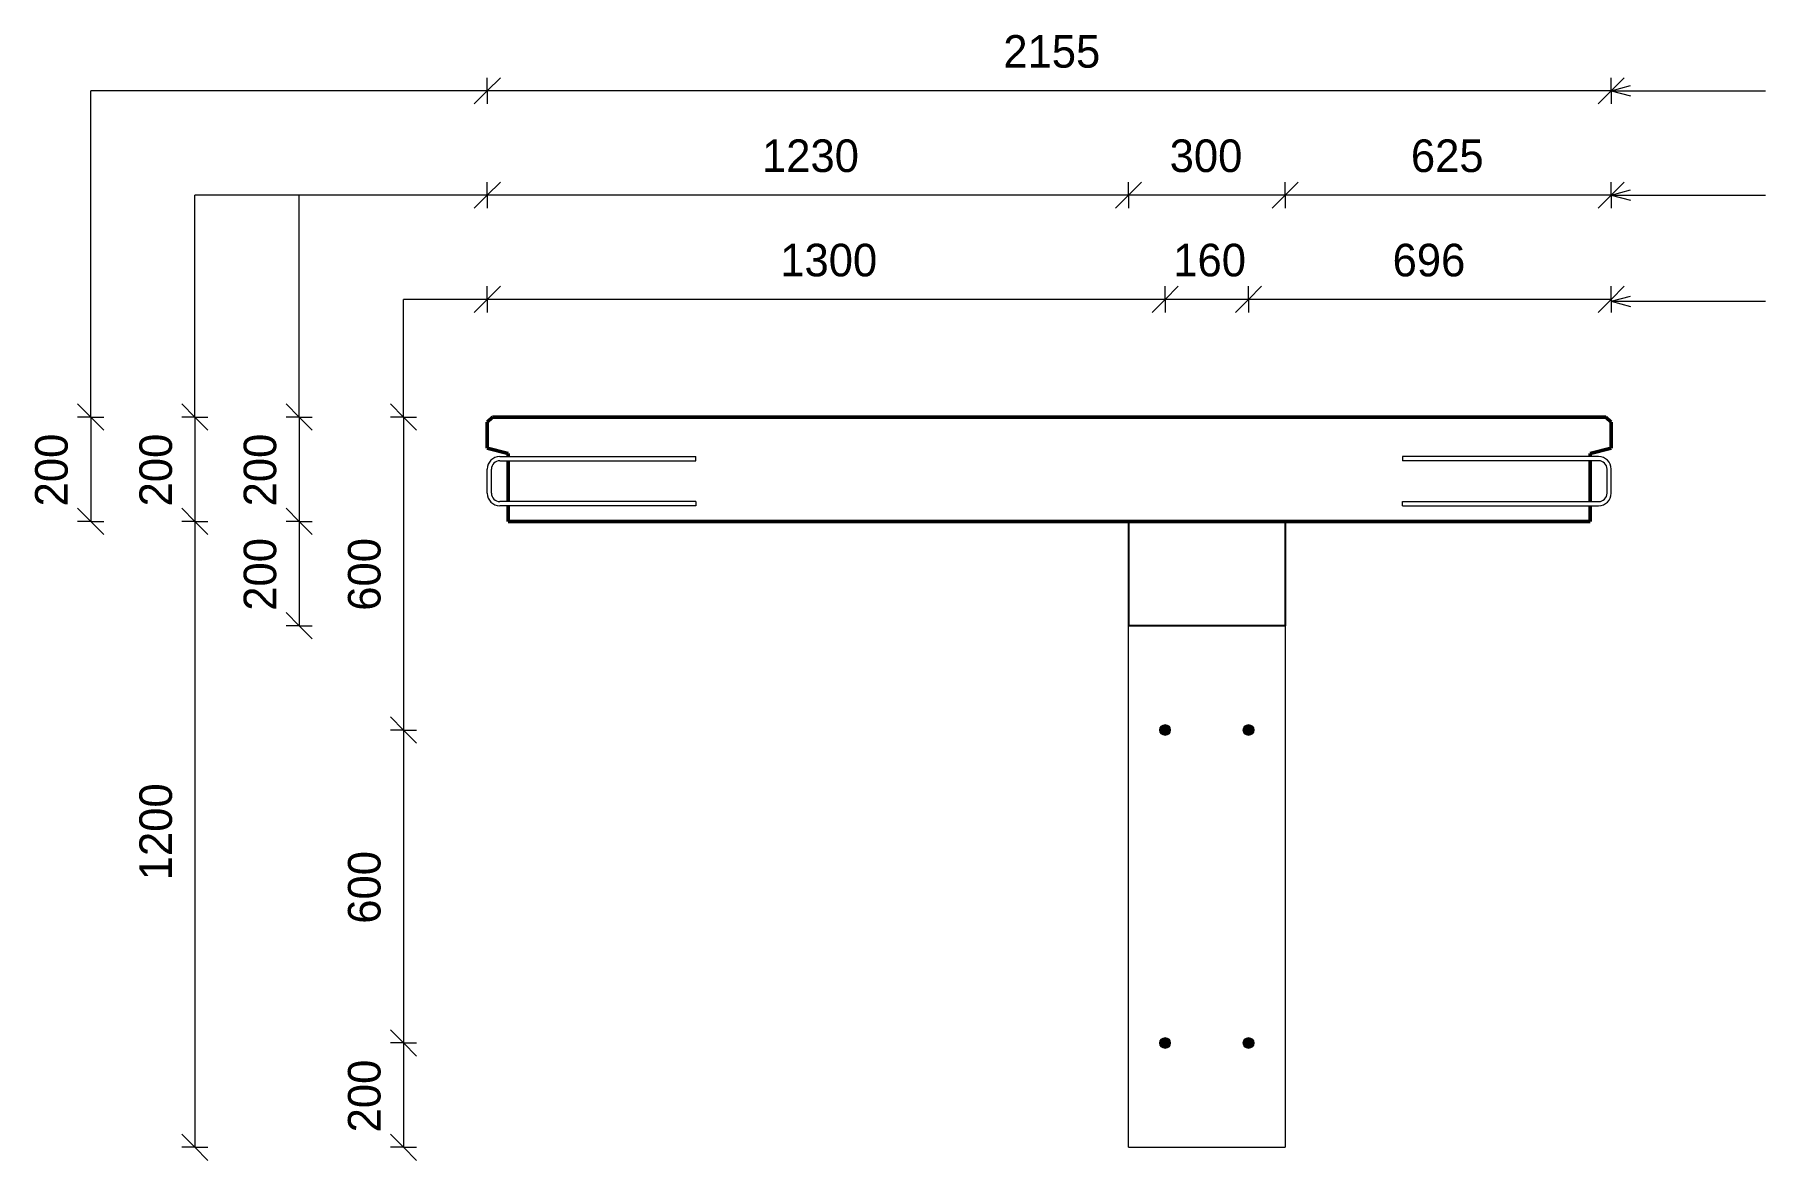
# Model space of a CAD drawing. Header units: millimetres. Extents: x 10540 to 36175, y -3467 to 18539.
# Drawn here: x 20257 to 23576, y 11689 to 13847 of the extents above; entities that cross this region are included whole.
import ezdxf

# ---------------------------------------------------------------- set-up
doc = ezdxf.new("R2010")
doc.units = ezdxf.units.MM
for name, color, linetype, lineweight in [('A-ANNO-DIMS', 211, 'Continuous', 9), ('A-ANNO-DIMS-25', 211, 'Continuous', 9), ('A-DETL-MBND', 5, 'Continuous', 18), ('A-WALL', 113, 'Continuous', 25), ('G-ANNO-TEXT', 231, 'Continuous', 9), ('S-BEAM', 12, 'Continuous', 18), ('S-RBAR', 171, 'Continuous', 18)]:
    doc.layers.add(name, color=color, linetype=linetype, lineweight=lineweight)
doc.styles.add('Nirmala UI Semilight_1', font='NirmalaS.ttf', dxfattribs={"height": 62.5})
doc.dimstyles.new('Arrow_Filled_-_2_5_NI_UI_3', dxfattribs={"dimscale": 304.8, "dimtxt": 65.460247, "dimasz": 0.164042, "dimexe": 0.082021, "dimexo": 0.0625, "dimgap": 0.082021, "dimtad": 1, "dimdec": 0, "dimzin": 0, "dimdsep": 46, "dimtxsty": 'Nirmala UI Semilight_1', "dimblk1": 'OBLIQUE', "dimblk2": 'OBLIQUE', "dimsah": 1, "dimcen": 0.09, "dimazin": 0, "dimtfac": 1, "dimtdec": 4, "dimtix": 1, "dimtmove": 0, "dimatfit": 3, "dimfxl": 0.082021, "dimfxlon": 1, "dimtvp": 1, "dimtolj": 1, "dimtzin": 0, "dimarcsym": 2})

# ---------------------------------------------------------------- blocks, each defined once
blk = doc.blocks.new('DIMBLOCK55-Elevation Top1')
at = {"layer": 'A-ANNO-DIMS-25'}
for p, q in [((22584.7, 13339.3), (22609.7, 13364.3)), ((22584.7, 13339.3), (22584.7, 13364.3)), ((23280.2, 13339.3), (23305.2, 13364.3)), ((23280.2, 13339.3), (23280.2, 13364.3)), ((22584.7, 13339.3), (22559.7, 13314.3)), ((23280.2, 13339.3), (22584.7, 13339.3)), ((22584.7, 13339.3), (22584.7, 13314.3)), ((23280.2, 13339.3), (23255.2, 13314.3)), ((23280.2, 13339.3), (23280.2, 13314.3))]:
    blk.add_line(p, q, dxfattribs=at)
at = {"layer": 'A-ANNO-DIMS-25', "color": 0, "insert": (22861, 13445.9), "char_height": 62.5, "width": 171.387, "attachment_point": 1, "line_spacing_factor": 1.142579, "style": 'Nirmala UI Semilight_1'}
blk.add_mtext('696', dxfattribs=at)
blk = doc.blocks.new('_Oblique')
at = {"color": 0, "linetype": 'ByBlock', "lineweight": -2}
blk.add_line((-0.5, -0.5), (0.5, 0.5), dxfattribs=at)
blk = doc.blocks.new('DIMBLOCK56-Elevation Top1')
at = {"layer": 'A-ANNO-DIMS-25'}
for p, q in [((22424.7, 13339.3), (22449.7, 13364.3)), ((22424.7, 13339.3), (22424.7, 13364.3)), ((22584.7, 13339.3), (22609.7, 13364.3)), ((22584.7, 13339.3), (22584.7, 13364.3)), ((22424.7, 13339.3), (22399.7, 13314.3)), ((22584.7, 13339.3), (22424.7, 13339.3)), ((22424.7, 13339.3), (22424.7, 13314.3)), ((22584.7, 13339.3), (22559.7, 13314.3)), ((22584.7, 13339.3), (22584.7, 13314.3))]:
    blk.add_line(p, q, dxfattribs=at)
at = {"layer": 'A-ANNO-DIMS-25', "color": 0, "insert": (22440.4, 13445.9), "char_height": 62.5, "width": 154.248, "attachment_point": 1, "line_spacing_factor": 1.142579, "style": 'Nirmala UI Semilight_1'}
blk.add_mtext('160', dxfattribs=at)
blk = doc.blocks.new('DIMBLOCK57-Elevation Top1')
at = {"layer": 'A-ANNO-DIMS-25'}
for p, q in [((21124.8, 13339.3), (21149.8, 13364.3)), ((21124.8, 13339.3), (21124.8, 13364.3)), ((22424.7, 13339.3), (22449.7, 13364.3)), ((22424.7, 13339.3), (22424.7, 13364.3)), ((21124.8, 13339.3), (21099.8, 13314.3)), ((22424.7, 13339.3), (21124.8, 13339.3)), ((21124.8, 13339.3), (21124.8, 13314.3)), ((22424.7, 13339.3), (22399.7, 13314.3)), ((22424.7, 13339.3), (22424.7, 13314.3))]:
    blk.add_line(p, q, dxfattribs=at)
at = {"layer": 'A-ANNO-DIMS-25', "color": 0, "insert": (21686.6, 13445.9), "char_height": 62.5, "width": 211.377, "attachment_point": 1, "line_spacing_factor": 1.142579, "style": 'Nirmala UI Semilight_1'}
blk.add_mtext('1300', dxfattribs=at)
blk = doc.blocks.new('DIMBLOCK58-Elevation Top1')
at = {"layer": 'A-ANNO-DIMS-25'}
for p, q in [((20964.1, 13113.8), (20939.1, 13138.8)), ((20964.1, 13113.8), (20939.1, 13113.8)), ((20964.1, 13113.8), (20964.1, 12513.8)), ((20964.1, 13113.8), (20989.1, 13088.8)), ((20964.1, 13113.8), (20989.1, 13113.8)), ((20964.1, 12513.8), (20939.1, 12538.8)), ((20964.1, 12513.8), (20939.1, 12513.8)), ((20964.1, 12513.8), (20989.1, 12488.8)), ((20964.1, 12513.8), (20989.1, 12513.8))]:
    blk.add_line(p, q, dxfattribs=at)
at = {"layer": 'A-ANNO-DIMS-25', "color": 0, "insert": (20857.5, 12742.4), "char_height": 62.5, "width": 171.387, "attachment_point": 1, "rotation": 90, "line_spacing_factor": 1.142579, "style": 'Nirmala UI Semilight_1'}
blk.add_mtext('600', dxfattribs=at)
blk = doc.blocks.new('DIMBLOCK59-Elevation Top1')
at = {"layer": 'A-ANNO-DIMS-25'}
for p, q in [((20964.1, 12513.8), (20939.1, 12538.8)), ((20964.1, 12513.8), (20939.1, 12513.8)), ((20964.1, 12513.8), (20964.1, 11913.8)), ((20964.1, 12513.8), (20989.1, 12488.8)), ((20964.1, 12513.8), (20989.1, 12513.8)), ((20964.1, 11913.8), (20939.1, 11938.8)), ((20964.1, 11913.8), (20939.1, 11913.8)), ((20964.1, 11913.8), (20989.1, 11888.8)), ((20964.1, 11913.8), (20989.1, 11913.8))]:
    blk.add_line(p, q, dxfattribs=at)
at = {"layer": 'A-ANNO-DIMS-25', "color": 0, "insert": (20857.5, 12142.4), "char_height": 62.5, "width": 171.387, "attachment_point": 1, "rotation": 90, "line_spacing_factor": 1.142579, "style": 'Nirmala UI Semilight_1'}
blk.add_mtext('600', dxfattribs=at)
blk = doc.blocks.new('DIMBLOCK60-Elevation Top1')
at = {"layer": 'A-ANNO-DIMS-25'}
for p, q in [((20964.1, 11913.8), (20939.1, 11938.8)), ((20964.1, 11913.8), (20939.1, 11913.8)), ((20964.1, 11913.8), (20964.1, 11713.8)), ((20964.1, 11913.8), (20989.1, 11888.8)), ((20964.1, 11913.8), (20989.1, 11913.8)), ((20964.1, 11713.8), (20939.1, 11738.8)), ((20964.1, 11713.8), (20939.1, 11713.8)), ((20964.1, 11713.8), (20989.1, 11688.8)), ((20964.1, 11713.8), (20989.1, 11713.8))]:
    blk.add_line(p, q, dxfattribs=at)
at = {"layer": 'A-ANNO-DIMS-25', "color": 0, "insert": (20857.5, 11742.4), "char_height": 62.5, "width": 171.387, "attachment_point": 1, "rotation": 90, "line_spacing_factor": 1.142579, "style": 'Nirmala UI Semilight_1'}
blk.add_mtext('200', dxfattribs=at)
blk = doc.blocks.new('DIMBLOCK61-Elevation Top1')
at = {"layer": 'A-ANNO-DIMS-25'}
for p, q in [((22654.9, 13539.3), (22679.9, 13564.3)), ((22654.9, 13539.3), (22654.9, 13564.3)), ((23280.2, 13539.3), (23305.2, 13564.3)), ((23280.2, 13539.3), (23280.2, 13564.3)), ((22654.9, 13539.3), (22629.9, 13514.3)), ((23280.2, 13539.3), (22654.9, 13539.3)), ((22654.9, 13539.3), (22654.9, 13514.3)), ((23280.2, 13539.3), (23255.2, 13514.3)), ((23280.2, 13539.3), (23280.2, 13514.3))]:
    blk.add_line(p, q, dxfattribs=at)
at = {"layer": 'A-ANNO-DIMS-25', "color": 0, "insert": (22896.1, 13645.9), "char_height": 62.5, "width": 171.387, "attachment_point": 1, "line_spacing_factor": 1.142579, "style": 'Nirmala UI Semilight_1'}
blk.add_mtext('625', dxfattribs=at)
blk = doc.blocks.new('DIMBLOCK62-Elevation Top1')
at = {"layer": 'A-ANNO-DIMS-25'}
for p, q in [((22354.7, 13539.3), (22379.7, 13564.3)), ((22354.7, 13539.3), (22354.7, 13564.3)), ((22654.9, 13539.3), (22679.9, 13564.3)), ((22654.9, 13539.3), (22654.9, 13564.3)), ((22354.7, 13539.3), (22329.7, 13514.3)), ((22654.9, 13539.3), (22354.7, 13539.3)), ((22354.7, 13539.3), (22354.7, 13514.3)), ((22654.9, 13539.3), (22629.9, 13514.3)), ((22654.9, 13539.3), (22654.9, 13514.3))]:
    blk.add_line(p, q, dxfattribs=at)
at = {"layer": 'A-ANNO-DIMS-25', "color": 0, "insert": (22433.4, 13645.9), "char_height": 62.5, "width": 171.387, "attachment_point": 1, "line_spacing_factor": 1.142579, "style": 'Nirmala UI Semilight_1'}
blk.add_mtext('300', dxfattribs=at)
blk = doc.blocks.new('DIMBLOCK63-Elevation Top1')
at = {"layer": 'A-ANNO-DIMS-25'}
for p, q in [((21124.8, 13539.3), (21149.8, 13564.3)), ((21124.8, 13539.3), (21124.8, 13564.3)), ((22354.7, 13539.3), (22379.7, 13564.3)), ((22354.7, 13539.3), (22354.7, 13564.3)), ((21124.8, 13539.3), (21099.8, 13514.3)), ((22354.7, 13539.3), (21124.8, 13539.3)), ((21124.8, 13539.3), (21124.8, 13514.3)), ((22354.7, 13539.3), (22329.7, 13514.3)), ((22354.7, 13539.3), (22354.7, 13514.3))]:
    blk.add_line(p, q, dxfattribs=at)
at = {"layer": 'A-ANNO-DIMS-25', "color": 0, "insert": (21651.6, 13645.9), "char_height": 62.5, "width": 211.377, "attachment_point": 1, "line_spacing_factor": 1.142579, "style": 'Nirmala UI Semilight_1'}
blk.add_mtext('1230', dxfattribs=at)
blk = doc.blocks.new('DIMBLOCK64-Elevation Top1')
at = {"layer": 'A-ANNO-DIMS-25'}
for p, q in [((21124.8, 13739.3), (21149.8, 13764.3)), ((21124.8, 13739.3), (21124.8, 13764.3)), ((23280.2, 13739.3), (23305.2, 13764.3)), ((23280.2, 13739.3), (23280.2, 13764.3)), ((21124.8, 13739.3), (21099.8, 13714.3)), ((23280.2, 13739.3), (21124.8, 13739.3)), ((21124.8, 13739.3), (21124.8, 13714.3)), ((23280.2, 13739.3), (23255.2, 13714.3)), ((23280.2, 13739.3), (23280.2, 13714.3))]:
    blk.add_line(p, q, dxfattribs=at)
at = {"layer": 'A-ANNO-DIMS-25', "color": 0, "insert": (22114.4, 13845.9), "char_height": 62.5, "width": 211.377, "attachment_point": 1, "line_spacing_factor": 1.142579, "style": 'Nirmala UI Semilight_1'}
blk.add_mtext('2155', dxfattribs=at)
blk = doc.blocks.new('DIMBLOCK65-Elevation Top1')
at = {"layer": 'A-ANNO-DIMS-25'}
for p, q in [((20764.1, 13113.8), (20739.1, 13138.8)), ((20764.1, 13113.8), (20739.1, 13113.8)), ((20764.1, 13113.8), (20764.1, 12913.8)), ((20764.1, 13113.8), (20789.1, 13088.8)), ((20764.1, 13113.8), (20789.1, 13113.8)), ((20764.1, 12913.8), (20739.1, 12938.8)), ((20764.1, 12913.8), (20739.1, 12913.8)), ((20764.1, 12913.8), (20789.1, 12888.8)), ((20764.1, 12913.8), (20789.1, 12913.8))]:
    blk.add_line(p, q, dxfattribs=at)
at = {"layer": 'A-ANNO-DIMS-25', "color": 0, "insert": (20657.5, 12942.4), "char_height": 62.5, "width": 171.387, "attachment_point": 1, "rotation": 90, "line_spacing_factor": 1.142579, "style": 'Nirmala UI Semilight_1'}
blk.add_mtext('200', dxfattribs=at)
blk = doc.blocks.new('DIMBLOCK66-Elevation Top1')
at = {"layer": 'A-ANNO-DIMS-25'}
for p, q in [((20764.1, 12913.8), (20739.1, 12938.8)), ((20764.1, 12913.8), (20739.1, 12913.8)), ((20764.1, 12913.8), (20764.1, 12713.8)), ((20764.1, 12913.8), (20789.1, 12888.8)), ((20764.1, 12913.8), (20789.1, 12913.8)), ((20764.1, 12713.8), (20739.1, 12738.8)), ((20764.1, 12713.8), (20739.1, 12713.8)), ((20764.1, 12713.8), (20789.1, 12688.8)), ((20764.1, 12713.8), (20789.1, 12713.8))]:
    blk.add_line(p, q, dxfattribs=at)
at = {"layer": 'A-ANNO-DIMS-25', "color": 0, "insert": (20657.5, 12742.4), "char_height": 62.5, "width": 171.387, "attachment_point": 1, "rotation": 90, "line_spacing_factor": 1.142579, "style": 'Nirmala UI Semilight_1'}
blk.add_mtext('200', dxfattribs=at)
blk = doc.blocks.new('DIMBLOCK67-Elevation Top1')
at = {"layer": 'A-ANNO-DIMS-25'}
for p, q in [((20564.1, 13113.8), (20539.1, 13138.8)), ((20564.1, 13113.8), (20539.1, 13113.8)), ((20564.1, 13113.8), (20564.1, 12913.8)), ((20564.1, 13113.8), (20589.1, 13088.8)), ((20564.1, 13113.8), (20589.1, 13113.8)), ((20564.1, 12913.8), (20539.1, 12938.8)), ((20564.1, 12913.8), (20539.1, 12913.8)), ((20564.1, 12913.8), (20589.1, 12888.8)), ((20564.1, 12913.8), (20589.1, 12913.8))]:
    blk.add_line(p, q, dxfattribs=at)
at = {"layer": 'A-ANNO-DIMS-25', "color": 0, "insert": (20457.5, 12942.4), "char_height": 62.5, "width": 171.387, "attachment_point": 1, "rotation": 90, "line_spacing_factor": 1.142579, "style": 'Nirmala UI Semilight_1'}
blk.add_mtext('200', dxfattribs=at)
blk = doc.blocks.new('DIMBLOCK68-Elevation Top1')
at = {"layer": 'A-ANNO-DIMS-25'}
for p, q in [((20564.1, 12913.8), (20539.1, 12938.8)), ((20564.1, 12913.8), (20539.1, 12913.8)), ((20564.1, 12913.8), (20564.1, 11713.8)), ((20564.1, 12913.8), (20589.1, 12888.8)), ((20564.1, 12913.8), (20589.1, 12913.8)), ((20564.1, 11713.8), (20539.1, 11738.8)), ((20564.1, 11713.8), (20539.1, 11713.8)), ((20564.1, 11713.8), (20589.1, 11688.8)), ((20564.1, 11713.8), (20589.1, 11713.8))]:
    blk.add_line(p, q, dxfattribs=at)
at = {"layer": 'A-ANNO-DIMS-25', "color": 0, "insert": (20457.5, 12225.7), "char_height": 62.5, "width": 211.377, "attachment_point": 1, "rotation": 90, "line_spacing_factor": 1.142579, "style": 'Nirmala UI Semilight_1'}
blk.add_mtext('1200', dxfattribs=at)
blk = doc.blocks.new('DIMBLOCK69-Elevation Top1')
at = {"layer": 'A-ANNO-DIMS-25'}
for p, q in [((20364.1, 13113.8), (20339.1, 13138.8)), ((20364.1, 13113.8), (20339.1, 13113.8)), ((20364.1, 13113.8), (20364.1, 12913.8)), ((20364.1, 13113.8), (20389.1, 13088.8)), ((20364.1, 13113.8), (20389.1, 13113.8)), ((20364.1, 12913.8), (20339.1, 12938.8)), ((20364.1, 12913.8), (20339.1, 12913.8)), ((20364.1, 12913.8), (20389.1, 12888.8)), ((20364.1, 12913.8), (20389.1, 12913.8))]:
    blk.add_line(p, q, dxfattribs=at)
at = {"layer": 'A-ANNO-DIMS-25', "color": 0, "insert": (20257.5, 12942.4), "char_height": 62.5, "width": 171.387, "attachment_point": 1, "rotation": 90, "line_spacing_factor": 1.142579, "style": 'Nirmala UI Semilight_1'}
blk.add_mtext('200', dxfattribs=at)

msp = doc.modelspace()

# ---------------------------------------------------------------- hatches: boundary and pattern name
at = {"layer": 'S-RBAR'}
for points in [[(22424.7, 12503.8), (22431.8, 12506.7), (22434.7, 12513.8), (22431.8, 12520.9), (22424.7, 12523.8), (22417.6, 12520.9), (22414.7, 12513.8), (22417.6, 12506.7)], [(22584.7, 12503.8), (22591.8, 12506.7), (22594.7, 12513.8), (22591.8, 12520.9), (22584.7, 12523.8), (22577.6, 12520.9), (22574.7, 12513.8), (22577.6, 12506.7)], [(22424.7, 11903.8), (22431.8, 11906.7), (22434.7, 11913.8), (22431.8, 11920.9), (22424.7, 11923.8), (22417.6, 11920.9), (22414.7, 11913.8), (22417.6, 11906.7)], [(22584.7, 11903.8), (22591.8, 11906.7), (22594.7, 11913.8), (22591.8, 11920.9), (22584.7, 11923.8), (22577.6, 11920.9), (22574.7, 11913.8), (22577.6, 11906.7)]]:
    msp.add_hatch(color=256, dxfattribs=at).paths.add_polyline_path(points)
h = msp.add_hatch(color=256, dxfattribs=at)
edge = h.paths.add_edge_path()
edge.add_arc((22424.7, 12513.8), 10, 0, 360)
h = msp.add_hatch(color=256, dxfattribs=at)
edge = h.paths.add_edge_path()
edge.add_arc((22584.7, 12513.8), 10, 0, 360)
h = msp.add_hatch(color=256, dxfattribs=at)
edge = h.paths.add_edge_path()
edge.add_arc((22424.7, 11913.8), 10, 0, 360)
h = msp.add_hatch(color=256, dxfattribs=at)
edge = h.paths.add_edge_path()
edge.add_arc((22584.7, 11913.8), 10, 0, 360)

# ---------------------------------------------------------------- linework, layer by layer
at = {"layer": 'A-DETL-MBND'}
for p, q in [((20364.1, 13113.8), (20364.1, 13739.3)), ((21124.8, 13739.3), (20364.1, 13739.3)), ((20564.1, 13113.8), (20564.1, 13539.3)), ((21124.8, 13539.3), (20564.1, 13539.3)), ((20764.1, 13113.8), (20764.1, 13539.3)), ((20964.1, 13113.8), (20964.1, 13339.3)), ((21124.8, 13339.3), (20964.1, 13339.3))]:
    msp.add_line(p, q, dxfattribs=at)
at = {"layer": 'A-WALL', "lineweight": 50}
for p, q in [((21134.8, 13113.8), (21124.8, 13103.8)), ((23270.2, 13113.8), (21134.8, 13113.8)), ((23280.2, 13103.8), (23270.2, 13113.8)), ((21124.8, 13103.8), (21124.8, 13053.8)), ((23280.2, 13053.8), (23280.2, 13103.8)), ((21124.8, 13053.8), (21164.8, 13043.8)), ((23240.2, 13043.8), (23280.2, 13053.8)), ((21164.8, 13043.8), (21164.8, 13037.8)), ((21164.8, 13029.8), (21164.8, 12951.7)), ((23240.2, 13037.8), (23240.2, 13043.8)), ((23240.2, 12951.7), (23240.2, 13029.8)), ((21164.8, 12943.7), (21164.8, 12913.8)), ((21164.8, 12913.8), (23240.2, 12913.8)), ((23240.2, 12913.8), (23240.2, 12943.7))]:
    msp.add_line(p, q, dxfattribs=at)
at = {"layer": 'A-WALL'}
for p, q in [((22354.7, 12913.8), (22354.7, 12713.8)), ((22654.9, 12913.8), (22654.9, 12713.8)), ((22654.9, 12713.8), (22354.7, 12713.8))]:
    msp.add_line(p, q, dxfattribs=at)
at = {"layer": 'G-ANNO-TEXT', "color": 10}
for p, q in [((23280, 13739.3), (23317.5, 13749.4)), ((23280, 13739.3), (23317.5, 13729.3)), ((23280, 13739.3), (23575.9, 13739.3)), ((23280, 13539.3), (23317.5, 13549.4)), ((23280, 13539.3), (23317.5, 13529.3)), ((23280, 13539.3), (23575.9, 13539.3)), ((23280, 13335.6), (23317.5, 13345.6)), ((23280, 13335.6), (23317.5, 13325.5)), ((23280, 13335.6), (23575.9, 13335.6))]:
    msp.add_line(p, q, dxfattribs=at)
at = {"layer": 'S-BEAM'}
for p, q in [((22354.7, 11713.8), (22354.7, 12713.8)), ((22654.7, 12713.8), (22354.7, 12713.8)), ((22654.7, 12713.8), (22654.7, 11713.8)), ((22354.7, 11713.8), (22654.7, 11713.8))]:
    msp.add_line(p, q, dxfattribs=at)
at = {"layer": 'S-RBAR'}
for p, q in [((21124.8, 12967.7), (21124.8, 13013.8)), ((21132.8, 12967.7), (21132.8, 13013.8)), ((21148.8, 13037.8), (21524.8, 13037.8)), ((21148.8, 13029.8), (21524.8, 13029.8)), ((21524.8, 13029.8), (21524.8, 13037.8)), ((23256.2, 13037.8), (22880.2, 13037.8)), ((22880.2, 13037.8), (22880.2, 13029.8)), ((23256.2, 13029.8), (22880.2, 13029.8)), ((23272.2, 12967.7), (23272.2, 13013.8)), ((23280.2, 12967.7), (23280.2, 13013.8)), ((21524.8, 12951.7), (21148.8, 12951.7)), ((21524.8, 12951.7), (21524.8, 12943.7)), ((22880.2, 12951.7), (23256.2, 12951.7)), ((22880.2, 12943.7), (22880.2, 12951.7)), ((21524.8, 12943.7), (21148.8, 12943.7)), ((22880.2, 12943.7), (23256.2, 12943.7)), ((22417.6, 12520.9), (22414.7, 12513.8)), ((22424.7, 12523.8), (22417.6, 12520.9)), ((22431.8, 12520.9), (22424.7, 12523.8)), ((22434.7, 12513.8), (22431.8, 12520.9)), ((22577.6, 12520.9), (22574.7, 12513.8)), ((22584.7, 12523.8), (22577.6, 12520.9)), ((22591.8, 12520.9), (22584.7, 12523.8)), ((22594.7, 12513.8), (22591.8, 12520.9)), ((22414.7, 12513.8), (22417.6, 12506.7)), ((22417.6, 12506.7), (22424.7, 12503.8)), ((22424.7, 12503.8), (22431.8, 12506.7)), ((22431.8, 12506.7), (22434.7, 12513.8)), ((22574.7, 12513.8), (22577.6, 12506.7)), ((22577.6, 12506.7), (22584.7, 12503.8)), ((22584.7, 12503.8), (22591.8, 12506.7)), ((22591.8, 12506.7), (22594.7, 12513.8)), ((22417.6, 11920.9), (22414.7, 11913.8)), ((22424.7, 11923.8), (22417.6, 11920.9)), ((22431.8, 11920.9), (22424.7, 11923.8)), ((22434.7, 11913.8), (22431.8, 11920.9)), ((22577.6, 11920.9), (22574.7, 11913.8)), ((22584.7, 11923.8), (22577.6, 11920.9)), ((22591.8, 11920.9), (22584.7, 11923.8)), ((22594.7, 11913.8), (22591.8, 11920.9)), ((22414.7, 11913.8), (22417.6, 11906.7)), ((22417.6, 11906.7), (22424.7, 11903.8)), ((22424.7, 11903.8), (22431.8, 11906.7)), ((22431.8, 11906.7), (22434.7, 11913.8)), ((22574.7, 11913.8), (22577.6, 11906.7)), ((22577.6, 11906.7), (22584.7, 11903.8)), ((22584.7, 11903.8), (22591.8, 11906.7)), ((22591.8, 11906.7), (22594.7, 11913.8))]:
    msp.add_line(p, q, dxfattribs=at)
for centre in [(22424.7, 12513.8), (22584.7, 12513.8), (22424.7, 11913.8), (22584.7, 11913.8)]:
    msp.add_circle(centre, 10, dxfattribs=at)
for centre, radius, start, end in [((21148.8, 13013.8), 24, 90, 180), ((21148.8, 13013.8), 16, 90, 180), ((23256.2, 13013.8), 24, 0, 90), ((23256.2, 13013.8), 16, 0, 90), ((21148.8, 12967.7), 24, 180, 270), ((21148.8, 12967.7), 16, 180, 270), ((23256.2, 12967.7), 16, 270, 0), ((23256.2, 12967.7), 24, 270, 360)]:
    msp.add_arc(centre, radius, start, end, dxfattribs=at)

# ---------------------------------------------------------------- dimensions: what is measured, and where the dimension line sits
at = {"layer": 'A-ANNO-DIMS'}
for base, p1, p2, angle, override, picture, middle in [((21124.8, 13739.3), (23280.2, 13714.3), (21124.8, 13714.3), 0, {"dimpost": '<>', "dimfxl": 2155.431731}, 'DIMBLOCK64-Elevation Top1', (22202.5, 13796.8)), ((21124.8, 13539.3), (22354.7, 13514.3), (21124.8, 13514.3), 0, {"dimpost": '<>', "dimfxl": 1229.931731}, 'DIMBLOCK63-Elevation Top1', (21739.7, 13596.8)), ((22354.7, 13539.3), (22654.9, 13514.3), (22354.7, 13514.3), 0, {"dimpost": '<>', "dimfxl": 300.215714}, 'DIMBLOCK62-Elevation Top1', (22504.8, 13596.6)), ((22654.9, 13539.3), (23280.2, 13514.3), (22654.9, 13514.3), 0, {"dimpost": '<>', "dimfxl": 625.284286}, 'DIMBLOCK61-Elevation Top1', (22967.5, 13596.6)), ((21124.8, 13339.3), (22424.7, 13314.3), (21124.8, 13314.3), 0, {"dimpost": '<>', "dimfxl": 1299.931731}, 'DIMBLOCK57-Elevation Top1', (21774.7, 13396.8)), ((22424.7, 13339.3), (22584.7, 13314.3), (22424.7, 13314.3), 0, {"dimpost": '<>', "dimfxl": 160}, 'DIMBLOCK56-Elevation Top1', (22504.7, 13396.8)), ((22584.6890565, 13339.326046), (23280.1890565, 13314.326046), (22584.6890565, 13314.326046), 0, {"dimpost": '<>', "dimfxl": 695.5}, 'DIMBLOCK55-Elevation Top1', (22932.4390565, 13396.6438634)), ((20364.1, 12913.8), (20389.1, 13113.8), (20389.1, 12913.8), 90, {"dimpost": '<>', "dimfxl": 200}, 'DIMBLOCK69-Elevation Top1', (20306.8, 13013.8)), ((20564.1, 12913.8), (20589.1, 13113.8), (20589.1, 12913.8), 90, {"dimpost": '<>', "dimfxl": 200}, 'DIMBLOCK67-Elevation Top1', (20506.8, 13013.8)), ((20764.1, 12913.8), (20789.1, 13113.8), (20789.1, 12913.8), 90, {"dimpost": '<>', "dimfxl": 200}, 'DIMBLOCK65-Elevation Top1', (20706.8, 13013.8)), ((20964.1, 12513.8), (20989.1, 13113.8), (20989.1, 12513.8), 90, {"dimpost": '<>', "dimfxl": 600}, 'DIMBLOCK58-Elevation Top1', (20906.7, 12813.8)), ((20564.1, 11713.8), (20589.1, 12913.8), (20589.1, 11713.8), 90, {"dimpost": '<>', "dimfxl": 1200}, 'DIMBLOCK68-Elevation Top1', (20506.6, 12313.8)), ((20764.1, 12713.8), (20789.1, 12913.8), (20789.1, 12713.8), 90, {"dimpost": '<>', "dimfxl": 200}, 'DIMBLOCK66-Elevation Top1', (20706.8, 12813.8)), ((20964.1, 11913.8), (20989.1, 12513.8), (20989.1, 11913.8), 90, {"dimpost": '<>', "dimfxl": 600}, 'DIMBLOCK59-Elevation Top1', (20906.7, 12213.8)), ((20964.1, 11713.8), (20989.1, 11913.8), (20989.1, 11713.8), 90, {"dimpost": '<>', "dimfxl": 200}, 'DIMBLOCK60-Elevation Top1', (20906.8, 11813.8))]:
    dim = msp.add_linear_dim(base=base, p1=p1, p2=p2, angle=angle, dimstyle='Arrow_Filled_-_2_5_NI_UI_3', override=override, dxfattribs=at)
    dim.commit()
    dim.dimension.update_dxf_attribs({"geometry": picture, "text_midpoint": middle})

doc.saveas('drawing.dxf')
